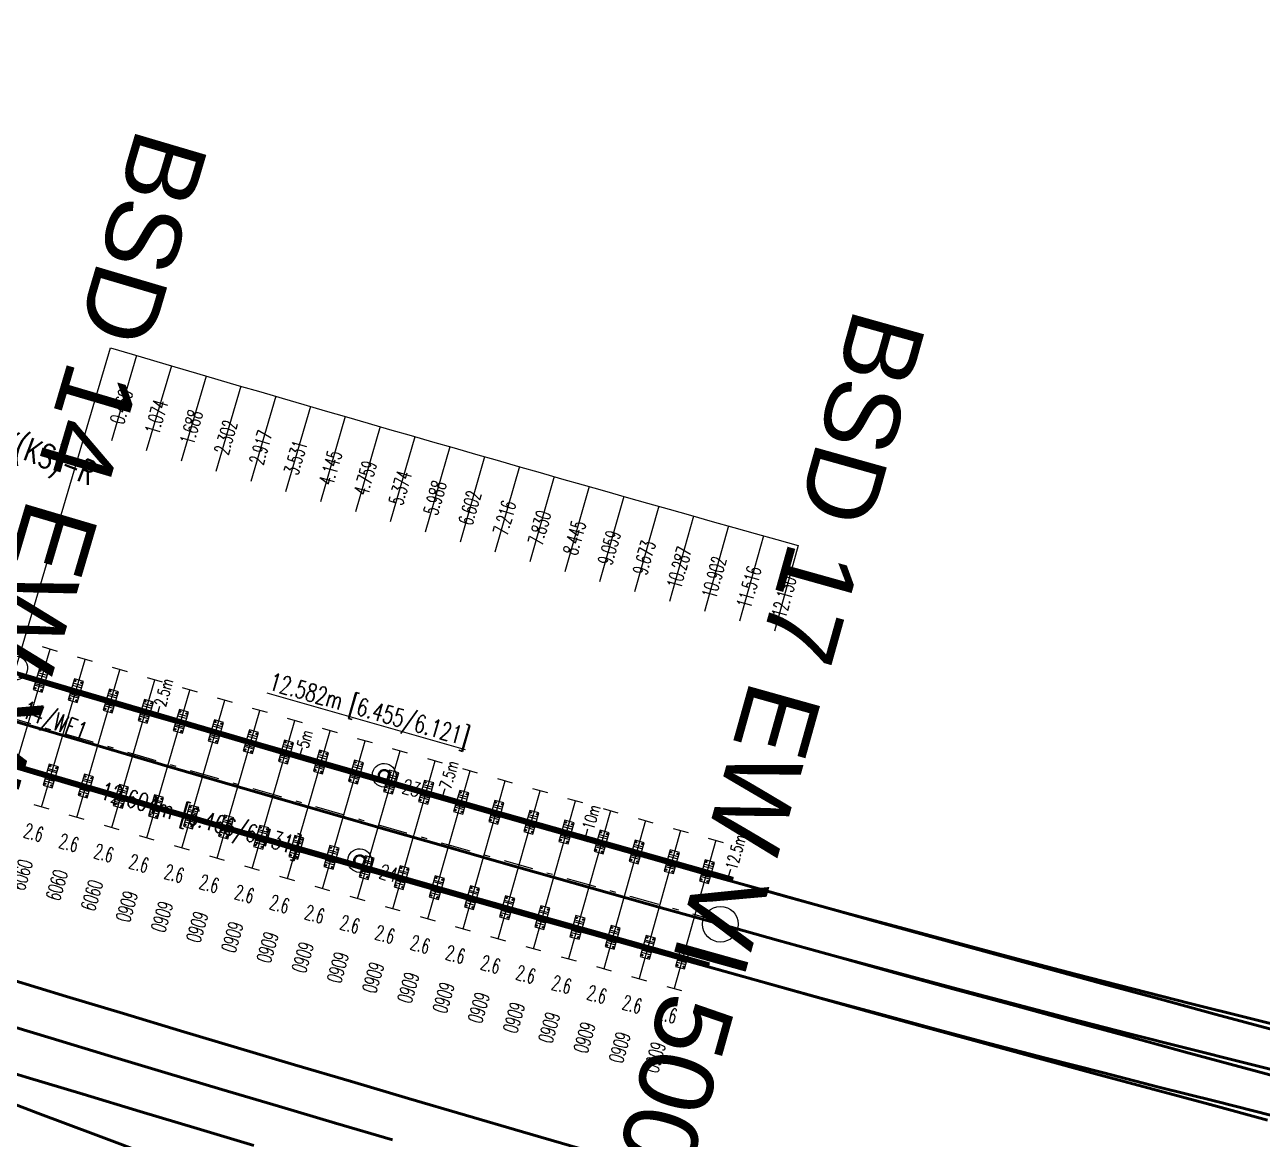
# Model space of a CAD drawing. Header units: millimetres. Extents: x 2688706 to 2690835, y 1254387 to 1255241.
# Drawn here: x 2689278.64 to 2689299.48, y 1254923.01 to 1254941.77 of the extents above; entities that cross this region are included whole.
import ezdxf
from ezdxf.enums import TextEntityAlignment as Align

# ---------------------------------------------------------------- set-up
doc = ezdxf.new("R2010")
doc.units = ezdxf.units.MM
doc.linetypes.add('STRICHPUNKT', pattern=[1, 0.5, -0.25, 0, -0.25])
for name, color, linetype in [('A-GL-0014-_____', 1, 'STRICHPUNKT'), ('BS-TR-B-Gleisstrang-LinieGeometrie', 7, 'Continuous'), ('BS-TR-B-Weiche-Kurzbezeichnung', 7, 'Continuous'), ('BS-TR-B-Weiche-PunktGeometrie', 7, 'Continuous'), ('BS-TR-N-Gleisstrang-LinieGeometrie', 7, 'Continuous'), ('G-GE-0014-_____', 1, 'Continuous'), ('H-GL-0014-_____', 7, 'Continuous'), ('K-DD-0014-_____', 1, 'Continuous'), ('K-GL-0014-_____', 1, 'Continuous'), ('L-GL-0014-_____', 2, 'Continuous'), ('L-ST-0014-_____', 7, 'Continuous'), ('P-OF-0014-_____', 7, 'Continuous'), ('S-ON-0014-_____', 7, 'Continuous'), ('T-DD-0014-_____', 7, 'Continuous'), ('T-GE-0014-_____', 1, 'Continuous'), ('T-MK-0014-_____', 1, 'Continuous'), ('T-SS-0014-_____', 7, 'Continuous'), ('T-ST', 7, 'Continuous'), ('T-WE-0014-_____', 6, 'Continuous')]:
    doc.layers.add(name, color=color, linetype=linetype)
doc.layers.add('P-PT', color=7, linetype='Continuous', plot=False)
doc.layers.add('T-LL-0014-_____', color=2, linetype='Continuous', lineweight=0)
doc.styles.add('R6', font='simplex.shx', dxfattribs={"width": 0.6})
doc.styles.add('R7', font='simplex.shx', dxfattribs={"width": 0.7})
doc.styles.get("Standard").update_dxf_attribs({"font": 'arial.ttf'})
doc.styles.add('Style-Arial', font='arial.ttf')

# ---------------------------------------------------------------- blocks, each defined once
blk = doc.blocks.new('WeiVlpWeiEnd')
at = {"color": 7, "style": 'R7', "width": 0.7}
blk.add_attdef('WEICHENENDE', text='', height=0.3, dxfattribs=at).set_placement((0.3, 0), align=Align.BOTTOM_LEFT)
blk = doc.blocks.new('WeiVlpSchwelleL')
at = {"color": 7}
for p, q in [((-0.4999999999999905, -0.1300000000000073), (-0.4999999999999832, 0.1299999999999694)), ((0.5000000000000135, -0.130000000000005), (0.5000000000000135, 0.1299999999999717))]:
    blk.add_line(p, q, dxfattribs=at)
at = {"color": 0, "linetype": 'ByBlock', "lineweight": -2}
blk.add_line((-0.4999999999999868, -1.183033536314004e-14), (0.5000000000000118, 4.669396854307774e-15), dxfattribs=at)
at = {"style": 'R6', "width": 0.6}
blk.add_attdef('LAENGE', text='', height=0.25, rotation=89.99999999999999, dxfattribs=at).set_placement((-1.229737067022953, 0.007106245459261308, 6e-06), align=Align.MIDDLE)
at = {"style": 'R6', "width": 0.6, "flags": 1}
for tag, p in [('WVP-SKML', (-5, 0, 2e-06)), ('WVP-SKMR', (3, 0, 2e-06))]:
    blk.add_attdef(tag, text='', height=0.25, rotation=180, dxfattribs=at).set_placement(p, align=Align.MIDDLE_CENTER)
at = {"style": 'R6', "width": 0.6}
blk.add_attdef('BEZEICHNUNG', text='', height=0.25, rotation=180, dxfattribs=at).set_placement((-2.249999999999987, -5.373479439185756e-14, 2), align=Align.MIDDLE_LEFT)
at = {"style": 'R6', "width": 0.6, "flags": 1}
blk.add_attdef('VERSCHIEBUNG', text='', height=0.25, rotation=180, dxfattribs=at).set_placement((-1.470197398034461, -5.373479439185758e-14, 2), align=Align.MIDDLE_LEFT)
for tag, p in [('VERKLINKS', (-0.8749999999999833, -5.426408495180606e-14, 2e-06)), ('VERKRECHTS', (0.8611075787621026, -8.736039560677224e-05, 2e-06))]:
    blk.add_attdef(tag, text='', height=0.25, rotation=180, dxfattribs=at).set_placement(p, align=Align.MIDDLE)
at = {"color": 1, "extrusion": (-1, -6.123233995736769e-17, 1.224646799147353e-16), "style": 'R6', "width": 0.6, "flags": 8}
blk.add_attdef('WVP-ANL', text='', height=0.25, rotation=270, dxfattribs=at).set_placement((1.179971919316135e-14, -7.187955122291877e-15, 0.4999999999999868), align=Align.MIDDLE)
at = {"color": 1, "extrusion": (1, -1.608122649676636e-16, 1.224646799147353e-16), "style": 'R6', "width": 0.6, "flags": 8}
blk.add_attdef('WVP-ANR', text='', height=0.25, rotation=270, dxfattribs=at).set_placement((-1.65451836612779e-14, -4.265120563609635e-14, 0.50000000000001), align=Align.MIDDLE)
blk = doc.blocks.new('pla_RpB6000_Skl3')
at = {"color": 0, "linetype": 'ByBlock', "lineweight": -2}
blk.add_lwpolyline([(-0.185, -0.08), (0.185, -0.08), (0.185, 0.08), (-0.185, 0.08)], close=True, dxfattribs=at)
for points in [[(-0.109, 0.08), (-0.109, -0.07999999999999999)], [(0.109, 0.08), (0.109, -0.08)]]:
    blk.add_lwpolyline(points, dxfattribs=at)
at = {"color": 2, "linetype": 'ByBlock', "lineweight": -2}
for points in [[(-0.076, -0.07999999999999999), (-0.076, 0.08)], [(0.07600000000000001, -0.07999999999999999), (0.07600000000000001, 0.08)]]:
    blk.add_lwpolyline(points, dxfattribs=at)
at = {"color": 1, "linetype": 'ByBlock', "lineweight": -2}
blk.add_lwpolyline([(1.221245327087673e-15, 0.08), (1.165734175856414e-15, -0.08)], dxfattribs=at)
at = {"color": 0, "linetype": 'ByBlock', "lineweight": -2}
for centre in [(-0.155, 0.055), (0.155, 0.055), (-0.155, -0.055), (0.1549999999999999, -0.055)]:
    blk.add_circle(centre, 0.012, dxfattribs=at)
at = {"color": 1, "linetype": 'ByBlock', "lineweight": -2}
blk.add_circle((0, 0), 0.02, dxfattribs=at)
at = {"layer": 'P-PT'}
for p in [(-0.155, 0.055), (0.155, 0.055), (-0.155, -0.055), (0.155, -0.055)]:
    blk.add_point(p, dxfattribs=at)
at = {"style": 'R7', "width": 0.7}
blk.add_attdef('WVP-PBEZ', text='', height=0.025, rotation=269.5935867152447, dxfattribs=at).set_placement((-0.09249999999999999, -2.567390744445673e-16), align=Align.MIDDLE_CENTER)
blk.add_attdef('WVP-PLNR', text='', height=0.2, dxfattribs=at).set_placement((0, 0), align=Align.MIDDLE_LEFT)
at = {"style": 'R7', "width": 0.7, "flags": 1}
for tag, p in [('WVP-PLFK', (0.5366666666666667, -0.2)), ('WVP-PLSP', (0.5433333333333333, -0.3999999999999999)), ('WVP-PLDI', (0.4999999999999999, -0.6))]:
    blk.add_attdef(tag, text='', height=0.2, dxfattribs=at).set_placement(p, align=Align.MIDDLE)
blk = doc.blocks.new('st_Norm_a')
at = {"color": 0, "linetype": 'ByBlock', "lineweight": -2}
blk.add_circle((0, 0, 1), 0.2, dxfattribs=at)
at = {"layer": 'T-ST', "color": 0, "linetype": 'ByBlock', "lineweight": -2, "style": 'R7', "width": 0.7}
blk.add_attdef('WVP-STNR', text='', height=0.25, dxfattribs=at).set_placement((0.55, 0), align=Align.MIDDLE)
blk = doc.blocks.new('st_Isol6_a')
at = {"color": 0, "linetype": 'ByBlock', "lineweight": -2}
for radius in [0.2, 0.1, 0.08]:
    blk.add_circle((0, 0, 1), radius, dxfattribs=at)
at = {"layer": 'T-ST', "color": 0, "linetype": 'ByBlock', "lineweight": -2, "style": 'R7', "width": 0.7, "flags": 8}
blk.add_attdef('WVP-STNR', text='', height=0.25, dxfattribs=at).set_placement((0.55, 0), align=Align.MIDDLE)
blk = doc.blocks.new('WeiVlpAbstMarkeR')
blk.add_line((0, 0), (0.1500000000000004, -1.110223024625157e-16))
at = {"style": 'R7', "width": 0.7}
blk.add_attdef('ATTR', text='', height=0.2, dxfattribs=at).set_placement((0.1500000000000004, -1.110223024625157e-16), align=Align.MIDDLE_LEFT)
blk = doc.blocks.new('swm_Antr_Y')
blk.add_circle((0, 0), 0.001)
blk.add_text('Y', height=0.5, rotation=180).set_placement((-2.686572381892459e-17, -0.4387650567885478), align=Align.MIDDLE_CENTER)
at = {"color": 7, "style": 'R7', "width": 0.7}
for tag, p in [('SWM_SAP', (0, -3)), ('SWM_BEZ', (0, -3.5))]:
    blk.add_attdef(tag, p, '', height=0.4, dxfattribs=at)
blk = doc.blocks.new('WvpSwm_7111014465')
at = {"rotation": 184.7612973939846}
blk.add_blockref('swm_Antr_Y', (0, 0), dxfattribs=at)
at = {"layer": 'T-GE-0014-_____', "style": 'R7', "width": 0.6999999999999998}
for tag, p in [('SWM_BEZ', (-0.2905164689705657, 3.487922043460387)), ('SWM_SAP', (-0.2490141162604687, 2.989647465823186))]:
    blk.add_attdef(tag, p, '', height=0.4000000000000001, rotation=184.7612973939846, dxfattribs=at)
blk = doc.blocks.new('Weiche-14')
at = {"layer": 'A-GL-0014-_____', "flags": 128}
blk.add_lwpolyline([(421.08543, 16.34465, 0.003633421410041515), (433.63499, 17.47695)], format="xyb", dxfattribs=at)
at = {"layer": 'H-GL-0014-_____', "flags": 128}
for points in [[(421.0234638588062, 17.0920857479714, 0.003633421410041434), (433.5621678371508, 18.22340624962078, 0.003633421410041434)], [(421.0234638588062, 17.0920857479714, 0.003633421410041434), (433.5621678371508, 18.22340624962078, 0.003633421410041434)], [(421.147396141193, 15.59721425202861, 0.003633421410041447), (433.707812162848, 16.73049375037908, 0.003633421410041447)], [(421.147396141193, 15.59721425202861, 0.003633421410041447), (433.707812162848, 16.73049375037908, 0.003633421410041447)]]:
    blk.add_lwpolyline(points, format="xyb", dxfattribs=at)
at = {"layer": 'K-DD-0014-_____', "flags": 128}
blk.add_lwpolyline([(433.5581867362559, 18.22301787394372), (421.0274501820317, 17.09241624326125)], dxfattribs=at)
at = {"layer": 'K-GL-0014-_____', "flags": 128}
for points in [[(421.0231746834806, 17.09557378146201, 0.003633421410041434), (433.5618280003908, 18.22688971211903, 0.003633421410041434)], [(421.1476853165186, 15.593726218538, 0.003633421410041446), (433.7081519996079, 16.72701028788083, 0.003633421410041446)]]:
    blk.add_lwpolyline(points, format="xyb", dxfattribs=at)
at = {"layer": 'L-GL-0014-_____', "lineweight": 70, "const_width": 0.07, "flags": 128}
for points in [[(421.0234638588062, 17.0920857479714, 0.003633421410041434), (433.5621678371508, 18.22340624962078, 0.003633421410041434)], [(421.147396141193, 15.59721425202861, 0.003633421410041447), (433.707812162848, 16.73049375037908, 0.003633421410041447)]]:
    blk.add_lwpolyline(points, format="xyb", dxfattribs=at)
at = {"layer": 'T-MK-0014-_____'}
for p, q in [((431.9449171225644, 23.8143561993478), (432.0887106572566, 22.32126430017324)), ((432.552268819754, 23.87306507580951), (432.697121037554, 22.38007551288603)), ((429.5150986227154, 23.58382773289583), (429.6546567073177, 22.09033399637661)), ((430.1226143935147, 23.64081373542914), (430.2632314472236, 22.14741933199573)), ((430.7300896040417, 23.69823049996419), (430.8717655561561, 22.20493618048377)), ((431.3375239488628, 23.75607799763209), (431.4802587281491, 22.26288451292152)), ((427.0846360461836, 23.36019191257342), (427.2199575579969, 21.86630835337594)), ((427.6923110033276, 23.41545458274457), (427.8286917617276, 21.92166735266852)), ((428.2999466221374, 23.47114812822635), (428.4373865585526, 21.97745797833643)), ((428.9075425970982, 23.52727252101646), (429.0460416424251, 22.03368020232854)), ((424.6535489452409, 23.14345053745716), (424.7846327956482, 21.6491891733838)), ((425.2613782001845, 23.19698943069615), (425.393521566137, 21.70282139100492)), ((425.869169339048, 23.25095930908848), (426.002372154105, 21.75688534503553)), ((426.4769220562385, 23.30536014549839), (426.6111842534268, 21.81138100829259)), ((422.221856877186, 22.93360535116005), (422.3487020116608, 21.43897820305251)), ((422.8298355401425, 22.98542003676437), (422.9577404505977, 21.49088320754889)), ((423.4377773095796, 23.03766581389725), (423.5667419317055, 21.54322005501541)), ((424.045681879829, 23.09034265628997), (424.1757061487832, 21.59598871913756)), ((421.0234638588062, 17.0920857479714), (420.5507943595451, 22.79342641432663)), ((421.0057900934815, 22.83126935852865), (421.1305154851983, 21.33646382714301)), ((421.6138416263972, 22.88222178313652), (421.7396269211149, 21.38750506762392))]:
    blk.add_line(p, q, dxfattribs=at)
at = {"layer": 'T-MK-0014-_____', "flags": 128}
blk.add_lwpolyline([(420.5507943595451, 22.79342641432663, 0.003500778419364637), (432.552268819754, 23.8730650758096, 0.003500778419364637)], format="xyb", dxfattribs=at)
at = {"layer": 'G-GE-0014-_____'}
ref = blk.add_blockref('WvpSwm_7111014465', (419.6415630587991, 17.52994510883088), dxfattribs=at)
ref.add_attrib('SWM_BEZ', 'Antrieb Drehstrom 0.52kW-1500U/min-5s-10:1-KCC42/7(Vmax160km/h)-mZK(KS)-R', (404, 20.5), dxfattribs={"layer": 'T-GE-0014-_____', "height": 0.4000000000000001, "style": 'R7', "width": 0.6999999999999998})
ref.add_attrib('SWM_SAP', '240-00-2012', (400.5, 20.5), dxfattribs={"layer": 'T-GE-0014-_____', "height": 0.4000000000000001, "style": 'R7', "width": 0.6999999999999998})
at = {"layer": 'L-ST-0014-_____', "color": 7}
ref = blk.add_blockref('st_Isol6_a', (427.4613131581958, 17.65000043066606), dxfattribs=dict(at, rotation=185.1666781743996))
ref.add_attrib('WVP-STNR', '23', dxfattribs={"layer": 'T-ST', "color": 0, "linetype": 'ByBlock', "lineweight": -2, "height": 0.2500000000000001, "rotation": 5.166678174399628, "style": 'R7', "width": 0.7}).set_placement((427.9567438978785, 17.69192858287441), align=Align.MIDDLE)
ref = blk.add_blockref('st_Norm_a', (421.0234638609347, 17.09208574814693), dxfattribs=dict(at, rotation=184.7392669050309))
ref.add_attrib('WVP-STNR', '21', dxfattribs={"layer": 'T-ST', "color": 0, "linetype": 'ByBlock', "lineweight": -2, "height": 0.2500000000000001, "rotation": 4.739266905030828, "style": 'R7', "width": 0.7000000000000001}).set_placement((420.4753443124224, 17.04664391127175), align=Align.MIDDLE)
ref = blk.add_blockref('st_Isol6_a', (427.5966346717718, 16.1561168519924), dxfattribs=dict(at, rotation=185.1666941811852))
ref.add_attrib('WVP-STNR', '24', dxfattribs={"layer": 'T-ST', "color": 0, "linetype": 'ByBlock', "lineweight": -2, "height": 0.2499999999999999, "rotation": 5.166694181185205, "style": 'R7', "width": 0.7000000000000001}).set_placement((428.1162342989783, 16.21179678806528), align=Align.MIDDLE)
at = {"layer": 'P-OF-0014-_____'}
for p, rotation in [((433.1047255641605, 18.17890197708061), 275.5415829412182), ((430.6589185031787, 17.94510660186563), 275.3790741225151), ((431.2704322819419, 18.00290507995463), 275.4197013271917), ((431.881904923319, 18.06113715474206), 275.4603285318688), ((432.4933361198662, 18.11980279694946), 275.500955736544), ((428.8241334173184, 17.77431303730753), 275.257192508485), ((429.4357687633718, 17.8308105518086), 275.2978197131636), ((430.0473638944936, 17.88774174953631), 275.3384469178421), ((426.3771960345993, 17.55266037642673), 275.094683689784), ((426.9889891649236, 17.60742287613759), 275.1353108944555), ((427.6007433105391, 17.66261917139255), 275.1759380991359), ((428.2124581638589, 17.71824923443941), 275.2165653038128), ((423.9296398185932, 17.33794888043527), 274.9321748710803), ((424.5415858115139, 17.39097592480958), 274.9728020757518), ((425.1534940502603, 17.4444368735556), 275.0134292804314), ((425.76536422717, 17.49833169979415), 275.0540564851067), ((421.4814844590854, 17.13018027661633), 274.7696660523748), ((422.0935783916978, 17.18147143906883), 274.8102932570522), ((422.7056358009753, 17.23319661123059), 274.8509204617274), ((423.3176563791803, 17.28535576709449), 274.8915476664033), ((431.4121082340562, 16.50961076047419), 95.41970132719082), ((432.0246397026053, 16.56794367003154), 95.4603285318688), ((432.6371296545584, 16.62671089777494), 95.50095573654232), ((433.2495777819604, 16.68591241415697), 95.54158294121821), ((428.9615733537336, 16.28062288741768), 95.25719250848496), ((429.5742678086987, 16.33721823312062), 95.29781971316207), ((430.1869219790959, 16.39424801301697), 95.33844691784124), ((430.7995355568875, 16.45171219843234), 95.37907412251347), ((427.1232513621118, 16.11344373893175), 95.13531089445837), ((427.7360648223524, 16.16873561219515), 95.17593809913504), ((428.3488389222588, 16.22446200436324), 95.21656530381206), ((424.6716100804681, 15.89662198765712), 94.97280207575169), ((425.2845779006677, 15.95017550948224), 95.01342928042982), ((425.8975075931226, 16.00416366010298), 95.0540564851075), ((426.5103988496563, 16.05858641237387), 95.09468368978247), ((422.2193636864155, 15.68675472355626), 94.81029325705002), ((422.8324809354502, 15.73856946312311), 94.85092046172666), ((423.4455612896355, 15.79081893787888), 94.89154766640256), ((424.0586044407193, 15.84350312155348), 94.9321748710811)]:
    blk.add_blockref('pla_RpB6000_Skl3', p, dxfattribs=dict(at, rotation=rotation))
at = {"layer": 'S-ON-0014-_____'}
ref = blk.add_blockref('WeiVlpSchwelleL', (431.9532723129622, 17.3145404123868), dxfattribs=dict(at, xscale=2.6, rotation=275.4603285318673))
ref.add_attrib('BEZEICHNUNG', '6060', dxfattribs={"layer": 'T-SS-0014-_____', "height": 0.25, "rotation": 275.4603285318673, "style": 'R6', "width": 0.6}).set_placement((432.1673744818915, 15.07475018532117), align=Align.MIDDLE_LEFT)
ref.add_attrib('LAENGE', '2.6', dxfattribs={"layer": 'T-SS-0014-_____', "height": 0.25, "rotation": 5.460328531867277, "style": 'R6', "oblique": 359.9999999999999, "width": 0.6}).set_placement((432.1258942296809, 15.5730750312013), align=Align.MIDDLE)
ref.add_attrib('WVP-SKML', '10.902', dxfattribs={"layer": 'T-MK-0014-_____', "height": 0.25, "rotation": 95.46032853186732, "style": 'R6', "width": 0.6}).set_placement((431.4231648164346, 22.86016190680575), align=Align.MIDDLE_CENTER)
ref = blk.add_blockref('WeiVlpSchwelleL', (432.5652328872122, 17.37325684736231), dxfattribs=dict(at, xscale=2.6, rotation=275.5009557365434))
ref.add_attrib('BEZEICHNUNG', '6060', dxfattribs={"layer": 'T-SS-0014-_____', "height": 0.25, "rotation": 275.5009557365434, "style": 'R6', "width": 0.6}).set_placement((432.7809231892506, 15.13361899860046), align=Align.MIDDLE_LEFT)
ref.add_attrib('LAENGE', '2.6', dxfattribs={"layer": 'T-SS-0014-_____', "height": 0.25, "rotation": 5.500955736543364, "style": 'R6', "width": 0.6}).set_placement((432.7390895960694, 15.63191430645162), align=Align.MIDDLE)
ref.add_attrib('WVP-SKML', '11.516', dxfattribs={"layer": 'T-MK-0014-_____', "height": 0.25, "rotation": 95.50095573654336, "style": 'R6', "width": 0.6}).set_placement((432.0311932433797, 22.91850105984306), align=Align.MIDDLE_CENTER)
ref = blk.add_blockref('WeiVlpSchwelleL', (433.1771516730605, 17.43240719561879), dxfattribs=dict(at, xscale=2.6, rotation=275.5415829412195))
ref.add_attrib('BEZEICHNUNG', '6060', dxfattribs={"layer": 'T-SS-0014-_____', "height": 0.25, "rotation": 275.5415829412195, "style": 'R6', "width": 0.6}).set_placement((433.3944299997603, 15.19292285123357), align=Align.MIDDLE_LEFT)
ref.add_attrib('LAENGE', '2.6', dxfattribs={"layer": 'T-SS-0014-_____', "height": 0.25, "rotation": 5.541582941219442, "style": 'R6', "width": 0.6}).set_placement((433.3522430866424, 15.69118837051671), align=Align.MIDDLE)
ref.add_attrib('WVP-SKML', '12.130', dxfattribs={"layer": 'T-MK-0014-_____', "height": 0.25, "rotation": 95.54158294121947, "style": 'R6', "width": 0.6}).set_placement((432.639180150434, 22.97727133805542), align=Align.MIDDLE_CENTER)
ref = blk.add_blockref('WeiVlpSchwelleL', (430.1171429367948, 17.1409948812767), dxfattribs=dict(at, xscale=2.6, rotation=95.33844691783905))
ref.add_attrib('BEZEICHNUNG', '6060', dxfattribs={"layer": 'T-SS-0014-_____', "height": 0.25, "rotation": 275.338446917839, "style": 'R6', "width": 0.6}).set_placement((430.3264800636983, 14.90075427649775), align=Align.MIDDLE_LEFT)
ref.add_attrib('LAENGE', '2.6', dxfattribs={"layer": 'T-SS-0014-_____', "height": 0.25, "rotation": 5.338446917839025, "style": 'R6', "oblique": 359.9999999999999, "width": 0.6}).set_placement((430.2738594497889, 15.39802616825992), align=Align.MIDDLE)
ref.add_attrib('WVP-SKMR', '9.059', dxfattribs={"layer": 'T-MK-0014-_____', "height": 0.25, "rotation": 95.33844691783902, "style": 'R6', "width": 0.6}).set_placement((429.5988334734768, 22.6877314909843), align=Align.MIDDLE_CENTER)
ref = blk.add_blockref('WeiVlpSchwelleL', (430.7292270300331, 17.1984094001491), dxfattribs=dict(at, xscale=2.6, rotation=95.37907412251514))
ref.add_attrib('BEZEICHNUNG', '6060', dxfattribs={"layer": 'T-SS-0014-_____', "height": 0.25, "rotation": 275.3790741225151, "style": 'R6', "width": 0.6}).set_placement((430.9401526105965, 14.95831779499899), align=Align.MIDDLE_LEFT)
ref.add_attrib('LAENGE', '2.6', dxfattribs={"layer": 'T-SS-0014-_____', "height": 0.25, "rotation": 5.379074122515076, "style": 'R6', "width": 0.6}).set_placement((430.8871794051445, 15.45555224960673), align=Align.MIDDLE)
ref.add_attrib('WVP-SKMR', '9.673', dxfattribs={"layer": 'T-MK-0014-_____', "height": 0.25, "rotation": 95.37907412251506, "style": 'R6', "width": 0.6}).set_placement((430.2069846257401, 22.74477709336909), align=Align.MIDDLE_CENTER)
ref = blk.add_blockref('WeiVlpSchwelleL', (431.3412702579991, 17.25625792021447), dxfattribs=dict(at, xscale=2.6, rotation=275.4197013271913))
ref.add_attrib('BEZEICHNUNG', '6060', dxfattribs={"layer": 'T-SS-0014-_____', "height": 0.25, "rotation": 275.4197013271913, "style": 'R6', "width": 0.6}).set_placement((431.5537841861706, 15.01631644099384), align=Align.MIDDLE_LEFT)
ref.add_attrib('LAENGE', '2.6', dxfattribs={"layer": 'T-SS-0014-_____', "height": 0.25, "rotation": 5.419701327191214, "style": 'R6', "width": 0.6}).set_placement((431.5126572957863, 15.51467057434906), align=Align.MIDDLE)
ref.add_attrib('WVP-SKML', '10.287', dxfattribs={"layer": 'T-MK-0014-_____', "height": 0.25, "rotation": 95.41970132719123, "style": 'R6', "width": 0.6}).set_placement((430.8150951753104, 22.80225390827594), align=Align.MIDDLE_CENTER)
ref = blk.add_blockref('WeiVlpSchwelleL', (427.6684040664458, 16.91567739179391), dxfattribs=dict(at, xscale=2.6, rotation=95.17593809913471))
ref.add_attrib('BEZEICHNUNG', '6060', dxfattribs={"layer": 'T-SS-0014-_____', "height": 0.25, "rotation": 275.1759380991347, "style": 'R6', "width": 0.6}).set_placement((427.8713863341658, 14.67485205299768), align=Align.MIDDLE_LEFT)
ref.add_attrib('LAENGE', '2.6', dxfattribs={"layer": 'T-SS-0014-_____', "height": 0.25, "rotation": 5.175938099134717, "style": 'R6', "width": 0.6}).set_placement((427.8201763492268, 15.17227119294653), align=Align.MIDDLE)
ref.add_attrib('WVP-SKMR', '6.602', dxfattribs={"layer": 'T-MK-0014-_____', "height": 0.25, "rotation": 95.17593809913471, "style": 'R6', "width": 0.6}).set_placement((427.1658289532716, 22.46386177705493), align=Align.MIDDLE_CENTER)
ref = blk.add_blockref('WeiVlpSchwelleL', (428.2806485430589, 16.97135561940138), dxfattribs=dict(at, xscale=2.6, rotation=95.2165653038108))
ref.add_attrib('BEZEICHNUNG', '6060', dxfattribs={"layer": 'T-SS-0014-_____', "height": 0.25, "rotation": 275.2165653038108, "style": 'R6', "width": 0.6}).set_placement((428.4852196806587, 14.73067477428731), align=Align.MIDDLE_LEFT)
ref.add_attrib('LAENGE', '2.6', dxfattribs={"layer": 'T-SS-0014-_____', "height": 0.25, "rotation": 5.216565303810728, "style": 'R6', "oblique": 359.9999999999999, "width": 0.6}).set_placement((428.4336569994118, 15.22805747729129), align=Align.MIDDLE)
ref.add_attrib('WVP-SKMR', '7.216', dxfattribs={"layer": 'T-MK-0014-_____', "height": 0.25, "rotation": 95.21656530381073, "style": 'R6', "width": 0.6}).set_placement((427.7741394583676, 22.51918224469894), align=Align.MIDDLE_CENTER)
ref = blk.add_blockref('WeiVlpSchwelleL', (428.892853385526, 17.02746796236261), dxfattribs=dict(at, xscale=2.6, rotation=95.25719250848688))
ref.add_attrib('BEZEICHNUNG', '6060', dxfattribs={"layer": 'T-SS-0014-_____', "height": 0.25, "rotation": 275.2571925084869, "style": 'R6', "width": 0.6}).set_placement((429.0990132901489, 14.78693273752785), align=Align.MIDDLE_LEFT)
ref.add_attrib('LAENGE', '2.6', dxfattribs={"layer": 'T-SS-0014-_____', "height": 0.25, "rotation": 5.25719250848683, "style": 'R6', "width": 0.6}).set_placement((429.0470979385194, 15.28427875350677), align=Align.MIDDLE)
ref.add_attrib('WVP-SKMR', '7.830', dxfattribs={"layer": 'T-MK-0014-_____', "height": 0.25, "rotation": 95.25719250848684, "style": 'R6', "width": 0.6}).set_placement((428.3824105839865, 22.57493403829239), align=Align.MIDDLE_CENTER)
ref = blk.add_blockref('WeiVlpSchwelleL', (429.5050182860352, 17.08401439246472), dxfattribs=dict(at, xscale=2.6, rotation=95.29781971316298))
ref.add_attrib('BEZEICHNUNG', '6060', dxfattribs={"layer": 'T-SS-0014-_____', "height": 0.25, "rotation": 275.2978197131629, "style": 'R6', "width": 0.6}).set_placement((429.7127668540256, 14.84362591443286), align=Align.MIDDLE_LEFT)
ref.add_attrib('LAENGE', '2.6', dxfattribs={"layer": 'T-SS-0014-_____', "height": 0.25, "rotation": 5.297819713162923, "style": 'R6', "width": 0.6}).set_placement((429.6604988581163, 15.34093499332498), align=Align.MIDDLE)
ref.add_attrib('WVP-SKMR', '8.445', dxfattribs={"layer": 'T-MK-0014-_____', "height": 0.25, "rotation": 95.297819713163, "style": 'R6', "width": 0.6}).set_placement((428.9906420242943, 22.63111712980371), align=Align.MIDDLE_CENTER)
ref = blk.add_blockref('WeiVlpSchwelleL', (425.2190359754641, 16.69730619151903), dxfattribs=dict(at, xscale=2.600000000000001, rotation=95.01342928043034))
ref.add_attrib('BEZEICHNUNG', '6060', dxfattribs={"layer": 'T-SS-0014-_____', "height": 0.25, "rotation": 275.0134292804303, "style": 'R6', "width": 0.6}).set_placement((425.415661751075, 14.45591414540899), align=Align.MIDDLE_LEFT)
ref.add_attrib('LAENGE', '2.6', dxfattribs={"layer": 'T-SS-0014-_____', "height": 0.25, "rotation": 5.013429280430251, "style": 'R6', "oblique": 359.9999999999999, "width": 0.6}).set_placement((425.3658628070738, 14.95347653197098), align=Align.MIDDLE)
ref.add_attrib('WVP-SKMR', '4.145', dxfattribs={"layer": 'T-MK-0014-_____', "height": 0.25, "rotation": 95.01342928043034, "style": 'R6', "width": 0.6}).set_placement((424.7321992554853, 22.24689371901314), align=Align.MIDDLE_CENTER)
ref = blk.add_blockref('WeiVlpSchwelleL', (425.8314359101463, 16.75124767994851), dxfattribs=dict(at, xscale=2.6, rotation=95.05405648510643))
ref.add_attrib('BEZEICHNUNG', '6060', dxfattribs={"layer": 'T-SS-0014-_____', "height": 0.25, "rotation": 275.0540564851064, "style": 'R6', "width": 0.6}).set_placement((426.0296509590751, 14.50999562041166), align=Align.MIDDLE_LEFT)
ref.add_attrib('LAENGE', '2.6', dxfattribs={"layer": 'T-SS-0014-_____', "height": 0.25, "rotation": 5.054056485106371, "style": 'R6', "oblique": 359.9999999999999, "width": 0.6}).set_placement((425.9794992168381, 15.00752257053146), align=Align.MIDDLE)
ref.add_attrib('WVP-SKMR', '4.759', dxfattribs={"layer": 'T-MK-0014-_____', "height": 0.25, "rotation": 95.05405648510637, "style": 'R6', "width": 0.6}).set_placement((425.340664219756, 22.30048860688141), align=Align.MIDDLE_CENTER)
ref = blk.add_blockref('WeiVlpSchwelleL', (426.4437974421277, 16.80562339440041), dxfattribs=dict(at, xscale=2.6, rotation=95.0946836897825))
ref.add_attrib('BEZEICHNUNG', '6060', dxfattribs={"layer": 'T-SS-0014-_____', "height": 0.25, "rotation": 275.0946836897825, "style": 'R6', "width": 0.6}).set_placement((426.6436016647133, 14.564512448321), align=Align.MIDDLE_LEFT)
ref.add_attrib('LAENGE', '2.6', dxfattribs={"layer": 'T-SS-0014-_____', "height": 0.25, "rotation": 5.094683689782447, "style": 'R6', "oblique": 359.9999999999999, "width": 0.6}).set_placement((426.5930971494566, 15.06200371184589), align=Align.MIDDLE)
ref.add_attrib('WVP-SKMR', '5.374', dxfattribs={"layer": 'T-MK-0014-_____', "height": 0.25, "rotation": 95.09468368978244, "style": 'R6', "width": 0.6}).set_placement((425.9490910280822, 22.35451493065671), align=Align.MIDDLE_CENTER)
ref = blk.add_blockref('WeiVlpSchwelleL', (427.0561202635177, 16.86043330753478), dxfattribs=dict(at, xscale=2.600000000000001, rotation=95.13531089445858))
ref.add_attrib('BEZEICHNUNG', '6060', dxfattribs={"layer": 'T-SS-0014-_____', "height": 0.25, "rotation": 275.1353108944586, "style": 'R6', "width": 0.6}).set_placement((427.2575135592999, 14.61946460172608), align=Align.MIDDLE_LEFT)
ref.add_attrib('LAENGE', '2.6', dxfattribs={"layer": 'T-SS-0014-_____', "height": 0.25, "rotation": 5.135310894458549, "style": 'R6', "width": 0.6}).set_placement((427.2066562964167, 15.1169199285213), align=Align.MIDDLE)
ref.add_attrib('WVP-SKMR', '5.988', dxfattribs={"layer": 'T-MK-0014-_____', "height": 0.25, "rotation": 95.13531089445864, "style": 'R6', "width": 0.6}).set_placement((426.5574793745515, 22.40897266317491), align=Align.MIDDLE_CENTER)
ref = blk.add_blockref('WeiVlpSchwelleL', (422.7690583682128, 16.4858830371769), dxfattribs=dict(at, xscale=2.600000000000001, rotation=94.85092046172602))
ref.add_attrib('BEZEICHNUNG', '6060', dxfattribs={"layer": 'T-SS-0014-_____', "height": 0.25, "rotation": 94.85092046172606, "style": 'R6', "width": 0.6}).set_placement((423.0016077814167, 13.74573326564643), align=Align.MIDDLE_LEFT)
ref.add_attrib('LAENGE', '2.6', dxfattribs={"layer": 'T-SS-0014-_____', "height": 0.25, "rotation": 4.850920461725966, "style": 'R6', "oblique": 359.9999999999999, "width": 0.6}).set_placement((422.9109385674776, 14.74164394546483), align=Align.MIDDLE)
ref.add_attrib('WVP-SKMR', '1.688', dxfattribs={"layer": 'T-MK-0014-_____', "height": 0.25, "rotation": 94.85092046172606, "style": 'R6', "width": 0.6}).set_placement((422.2979639578709, 22.03682906229553), align=Align.MIDDLE_CENTER)
ref = blk.add_blockref('WeiVlpSchwelleL', (423.3816088344079, 16.53808735248674), dxfattribs=dict(at, xscale=2.6, rotation=94.89154766640209))
ref.add_attrib('BEZEICHNUNG', '6060', dxfattribs={"layer": 'T-SS-0014-_____', "height": 0.25, "rotation": 94.89154766640209, "style": 'R6', "width": 0.6}).set_placement((423.6161011702424, 13.79810316559159), align=Align.MIDDLE_LEFT)
ref.add_attrib('LAENGE', '2.6', dxfattribs={"layer": 'T-SS-0014-_____', "height": 0.25, "rotation": 4.891547666402022, "style": 'R6', "oblique": 359.9999999999999, "width": 0.6}).set_placement((423.5247258003178, 14.79394930345819), align=Align.MIDDLE)
ref.add_attrib('WVP-SKMR', '2.302', dxfattribs={"layer": 'T-MK-0014-_____', "height": 0.25, "rotation": 94.89154766640209, "style": 'R6', "width": 0.6}).set_placement((422.9065784864156, 22.08869793923508), align=Align.MIDDLE_CENTER)
ref = blk.add_blockref('WeiVlpSchwelleL', (423.9941221296563, 16.59072600099432), dxfattribs=dict(at, xscale=2.6, rotation=94.9321748710782))
ref.add_attrib('BEZEICHNUNG', '6060', dxfattribs={"layer": 'T-SS-0014-_____', "height": 0.25, "rotation": 274.9321748710781, "style": 'R6', "width": 0.6}).set_placement((424.1875690628451, 14.34905736267157), align=Align.MIDDLE_LEFT)
ref.add_attrib('LAENGE', '2.6', dxfattribs={"layer": 'T-SS-0014-_____', "height": 0.25, "rotation": 4.932174871078122, "style": 'R6', "oblique": 359.9999999999999, "width": 0.6}).set_placement((424.1384757902532, 14.84668987158867), align=Align.MIDDLE)
ref.add_attrib('WVP-SKMR', '2.917', dxfattribs={"layer": 'T-MK-0014-_____', "height": 0.25, "rotation": 94.9321748710781, "style": 'R6', "width": 0.6}).set_placement((423.5151560828551, 22.14099835856815), align=Align.MIDDLE_CENTER)
ref = blk.add_blockref('WeiVlpSchwelleL', (424.606597945991, 16.64379895623335), dxfattribs=dict(at, xscale=2.599999999999999, rotation=94.97280207575426))
ref.add_attrib('BEZEICHNUNG', '6060', dxfattribs={"layer": 'T-SS-0014-_____', "height": 0.25, "rotation": 274.9728020757542, "style": 'R6', "width": 0.6}).set_placement((424.8016343494224, 14.40226805050474), align=Align.MIDDLE_LEFT)
ref.add_attrib('LAENGE', '2.6', dxfattribs={"layer": 'T-SS-0014-_____', "height": 0.25, "rotation": 4.972802075754242, "style": 'R6', "oblique": 359.9999999999999, "width": 0.6}).set_placement((424.7521882286952, 14.8998656233384), align=Align.MIDDLE)
ref.add_attrib('WVP-SKMR', '3.531', dxfattribs={"layer": 'T-MK-0014-_____', "height": 0.25, "rotation": 94.97280207575423, "style": 'R6', "width": 0.6}).set_placement((424.1236964412015, 22.19373029399852), align=Align.MIDDLE_CENTER)
ref = blk.add_blockref('WeiVlpSchwelleL', (421.5438471549438, 16.38277751092369), dxfattribs=dict(at, xscale=2.6, rotation=94.76966605237386))
ref.add_attrib('BEZEICHNUNG', '6060', dxfattribs={"layer": 'T-SS-0014-_____', "height": 0.25, "rotation": 94.7696660523738, "style": 'R6', "width": 0.6}).set_placement((421.7725103730912, 13.64230070338324), align=Align.MIDDLE_LEFT)
ref.add_attrib('LAENGE', '2.6', dxfattribs={"layer": 'T-SS-0014-_____', "height": 0.25, "rotation": 4.769666052373802, "style": 'R6', "width": 0.6}).set_placement((421.6832536075312, 14.63833896486442), align=Align.MIDDLE)
ref.add_attrib('WVP-SKMR', '0.460', dxfattribs={"layer": 'T-MK-0014-_____', "height": 0.25, "rotation": 94.7696660523738, "style": 'R6', "width": 0.6}).set_placement((421.0806253285115, 21.93438603969727), align=Align.MIDDLE_CENTER)
ref = blk.add_blockref('WeiVlpSchwelleL', (422.1564710390567, 16.43411308131272), dxfattribs=dict(at, xscale=2.6, rotation=94.81029325704993))
ref.add_attrib('BEZEICHNUNG', '6060', dxfattribs={"layer": 'T-SS-0014-_____', "height": 0.25, "rotation": 94.81029325704993, "style": 'R6', "width": 0.6}).set_placement((422.3870774127059, 13.69379910287295), align=Align.MIDDLE_LEFT)
ref.add_attrib('LAENGE', '2.6', dxfattribs={"layer": 'T-SS-0014-_____', "height": 0.25, "rotation": 4.810293257049856, "style": 'R6', "width": 0.6}).set_placement((422.29711440034, 14.68977382390695), align=Align.MIDDLE)
ref.add_attrib('WVP-SKMR', '1.074', dxfattribs={"layer": 'T-MK-0014-_____', "height": 0.25, "rotation": 94.81029325704993, "style": 'R6', "width": 0.6}).set_placement((421.6893128032278, 21.98539175382896), align=Align.MIDDLE_CENTER)
at = {"layer": 'T-DD-0014-_____'}
for p, rotation, values in [((433.476823841929, 18.21508459477468), 95.15562449418944, {'ATTR': '12.5m'}), ((428.4990287698506, 17.74446074070704), 95.15562449685936, {'ATTR': '7.5m'}), ((430.9882658616041, 17.97618118221601), 95.15562449681357, {'ATTR': '10m'}), ((426.0091332995454, 17.51992520024908), 95.15562449672952, {'ATTR': '5m'}), ((423.5186001890494, 17.3025764310006), 95.15562449685976, {'ATTR': '2.5m'})]:
    blk.add_blockref('WeiVlpAbstMarkeR', p, dxfattribs=dict(at, rotation=rotation)).add_auto_attribs(values)
at = {"layer": 'T-WE-0014-_____'}
blk.add_blockref('WeiVlpWeiEnd', (421.08543, 16.34465), dxfattribs=at).add_auto_attribs({'WEICHENENDE': '14/WE1'})
at = {"layer": 'T-LL-0014-_____', "style": 'R7', "width": 0.7}
for s, rotation, p in [('%%U12.582m [6.455/6.121]', 5.155624496796508, (426.8171363814698, 18.679494578338)), ('12.604m [6.466/6.131]', 5.155624496796458, (424.8347508436537, 15.92799850228136))]:
    blk.add_text(s, height=0.3, rotation=rotation, dxfattribs=at).set_placement(p, align=Align.MIDDLE_CENTER)

msp = doc.modelspace()

# ---------------------------------------------------------------- linework, layer by layer
at = {"layer": 'BS-TR-B-Gleisstrang-LinieGeometrie', "lineweight": 50}
for points in [[(2689278.25049011, 1254930.10978953, 454.261855773672), (2689279.18011675, 1254929.83558425, 454.268669774008), (2689280.11004936, 1254929.56241837, 454.275483774344), (2689281.04028675, 1254929.29029224, 454.2822977746799), (2689281.97082777, 1254929.0192062, 454.289111775016), (2689282.90167126, 1254928.74916059, 454.295925775352), (2689283.83281606, 1254928.48015573, 454.302739775688), (2689284.76426099, 1254928.21219198, 454.309553776024), (2689285.6960049, 1254927.94526966, 454.3163677763599), (2689286.62804662, 1254927.67938911, 454.323181776697), (2689287.56038499, 1254927.41455065, 454.329995777033), (2689288.49301884, 1254927.15075463, 454.336809777369), (2689289.425947, 1254926.88800137, 454.343623777705), (2689290.35916832, 1254926.6262912, 454.350437778041)], [(2689290.35914, 1254926.62619, 454.35043), (2689291.33727164, 1254926.3541099, 454.357487472388), (2689292.31626934, 1254926.08516272, 454.364384627048), (2689293.29612307, 1254925.81935122, 454.371121464493), (2689294.27682279, 1254925.55667813, 454.3776979852299), (2689295.25835844, 1254925.29714613, 454.384114189749), (2689296.24071996, 1254925.0407579, 454.390370078531), (2689297.22389728, 1254924.78751605, 454.396465652043), (2689298.20788033, 1254924.53742318, 454.402400910742), (2689299.19265902, 1254924.29048185, 454.4081758550701), (2689300.17822326, 1254924.0466946, 454.413790485461)], [(2689290.35916832, 1254926.6262912, 454.350437778041), (2689291.33729924, 1254926.35319394, 454.3575774028599), (2689292.31574937, 1254926.08124258, 454.36471702768), (2689293.29451737, 1254925.8104375, 454.3718566525), (2689294.27360191, 1254925.54077905, 454.37899627732), (2689295.25300163, 1254925.27226762, 454.38613590214), (2689296.23271519, 1254925.00490357, 454.393275526959), (2689297.21274125, 1254924.73868726, 454.400415151779), (2689298.19307847, 1254924.47361907, 454.4075547765989), (2689299.1737255, 1254924.20969936, 454.414694401419), (2689300.15468098, 1254923.94692849, 454.421834026238)], [(2689278.13470469, 1254924.99510923, 454.592981689011), (2689279.09097604, 1254924.70593411, 454.599896092068), (2689280.0475678, 1254924.41782066, 454.606810495125), (2689281.00447879, 1254924.13076926, 454.613724898182), (2689281.96170782, 1254923.84478023, 454.620639301239), (2689282.91925372, 1254923.55985395, 454.627553704296), (2689283.87711532, 1254923.27599076, 454.634457702946), (2689284.83529142, 1254922.99319102, 454.641257467476)]]:
    msp.add_polyline3d(points, dxfattribs=at)
at = {"layer": 'BS-TR-B-Weiche-PunktGeometrie', "lineweight": 25}
msp.add_circle((2689290.35914, 1254926.62619, 454.350437778041), 0.3, dxfattribs=at)
at = {"layer": 'BS-TR-N-Gleisstrang-LinieGeometrie', "color": 1, "lineweight": 50, "true_color": 0xff0000}
for points in [[(2689278.54405824, 1254930.8023965, 454.202631524138), (2689279.50118967, 1254930.5201945, 454.209652915711), (2689280.45864553, 1254930.23909522, 454.216674307284), (2689281.41642456, 1254929.95909902, 454.2236956988569), (2689282.37452548, 1254929.68020628, 454.23071709043), (2689283.33294702, 1254929.40241737, 454.237738482003), (2689284.29168792, 1254929.12573266, 454.244759873576), (2689285.2507469, 1254928.85015252, 454.251781265149), (2689286.21012268, 1254928.5756773, 454.258802656722), (2689287.16981399, 1254928.30230738, 454.265824048296), (2689288.12981957, 1254928.03004312, 454.272845439869), (2689289.09013813, 1254927.75888487, 454.279866831442), (2689290.05076841, 1254927.48883301, 454.286888223015), (2689291.01170912, 1254927.21988788, 454.293909614588), (2689291.972959, 1254926.95204984, 454.300931006161), (2689292.93451676, 1254926.68531926, 454.307952397734), (2689293.89638113, 1254926.41969648, 454.314973789307), (2689294.85855084, 1254926.15518185, 454.32199518088), (2689295.82102461, 1254925.89177573, 454.329016572453), (2689296.78380115, 1254925.62947847, 454.336037964026), (2689297.74687921, 1254925.36829041, 454.343059355599), (2689298.71025748, 1254925.1082119, 454.350080747172), (2689299.67393471, 1254924.84924328, 454.3571021387449)], [(2689278.41610659, 1254929.28116422, 454.324445852743), (2689279.37430637, 1254928.99901506, 454.331462312349), (2689280.33283028, 1254928.71796903, 454.338478771955), (2689281.29167707, 1254928.43802652, 454.345495231562), (2689282.25084544, 1254928.15918788, 454.352511691168), (2689283.21033415, 1254927.88145348, 454.359528150774), (2689284.1701419, 1254927.6048237, 454.3665446103799), (2689285.13026744, 1254927.3292989, 454.373561069986), (2689286.09070949, 1254927.05487945, 454.380577529592), (2689287.05146678, 1254926.78156571, 454.387593989199), (2689288.01253803, 1254926.50935804, 454.394610448805), (2689288.97392197, 1254926.2382568, 454.401626908411), (2689289.93561733, 1254925.96826235, 454.408643368017), (2689290.89762283, 1254925.69937505, 454.415659827623), (2689291.8599372, 1254925.43159526, 454.42267628723), (2689292.82255917, 1254925.16492333, 454.429692746836), (2689293.78548745, 1254924.89935961, 454.436709206442), (2689294.74872077, 1254924.63490446, 454.443725666048), (2689295.71225786, 1254924.37155823, 454.450742125654), (2689296.67609744, 1254924.10932126, 454.4577585852599), (2689297.64023824, 1254923.8481939, 454.464775044867), (2689298.60467897, 1254923.5881765, 454.4717915044731), (2689299.56941835, 1254923.3292694, 454.478807964079)], [(2689290.56063984, 1254927.34611903, 454.290622308187), (2689291.52178113, 1254927.0787513, 454.297558519013), (2689292.48376049, 1254926.8144148, 454.304339449111), (2689293.44656837, 1254926.55311217, 454.310965098974), (2689294.4101952, 1254926.29484601, 454.317435469083), (2689295.3746314, 1254926.03961888, 454.323750559907), (2689296.3398674, 1254925.78743331, 454.329910371906), (2689297.30589358, 1254925.53829182, 454.3359149055281), (2689298.27270037, 1254925.29219688, 454.3417641612099), (2689299.24027814, 1254925.04915094, 454.347458139375), (2689300.20861729, 1254924.8091564, 454.352996840438)], [(2689290.15764016, 1254925.90626097, 454.410237691813), (2689291.10298294, 1254925.64327887, 454.417059965592), (2689292.0491319, 1254925.38321214, 454.423729977893), (2689292.99607804, 1254925.12606324, 454.430247729197), (2689293.94381238, 1254924.87183462, 454.436613219974), (2689294.89232589, 1254924.62052869, 454.442826450686), (2689295.84160957, 1254924.37214784, 454.44888742178), (2689296.7916544, 1254924.12669443, 454.454796133694), (2689297.74245135, 1254923.88417079, 454.460552586855), (2689298.69399139, 1254923.64457923, 454.46615678168), (2689299.64626547, 1254923.40792202, 454.471608718571)], [(2689278.39064338, 1254925.69909975, 454.537432955128), (2689279.34918307, 1254925.40929303, 454.544368926555), (2689280.30804491, 1254925.12055394, 454.551304897982), (2689281.26722769, 1254924.83288283, 454.5582402801249), (2689282.22673023, 1254924.54628006, 454.565151846282), (2689283.18655134, 1254924.26074599, 454.572027596093), (2689284.14668983, 1254923.97628096, 454.578867529588), (2689285.10714451, 1254923.69288534, 454.585671646786), (2689286.06791419, 1254923.41055947, 454.592439947722), (2689287.02899768, 1254923.1293037, 454.599172432415), (2689287.99039378, 1254922.84911839, 454.605869100895), (2689288.95210131, 1254922.57000387, 454.612529953186), (2689289.91411906, 1254922.2919605, 454.619154989312), (2689290.87644585, 1254922.01498863, 454.625723366843), (2689291.83908049, 1254921.73908858, 454.632156353686), (2689292.80202177, 1254921.46426072, 454.638446362615), (2689293.76526851, 1254921.19050537, 454.644593394014), (2689293.76526851, 1254921.19050537, 454.644593394014), (2689294.72251089, 1254920.91951724, 454.650558749802), (2689295.68000694, 1254920.6494268, 454.656382987865), (2689296.63775583, 1254920.38023429, 454.662066108552), (2689297.5957567, 1254920.11193994, 454.667608112206), (2689298.55400872, 1254919.84454399, 454.673008999164), (2689299.51251105, 1254919.57804668, 454.67826876975)], [(2689277.7111596, 1254924.34189303, 454.647319327254), (2689278.66920399, 1254924.05192528, 454.654241099939), (2689279.62757, 1254923.7630223, 454.661162872623), (2689280.58625645, 1254923.47518445, 454.668084645308), (2689281.54526216, 1254923.18841208, 454.675006417993), (2689282.50458594, 1254922.90270555, 454.681928190678)], [(2689277.89069979, 1254923.813981, 454.6833765474749), (2689278.86546615, 1254923.44731932, 454.695798033363), (2689279.84023657, 1254923.08066844, 454.708345225396), (2689280.81501105, 1254922.71402836, 454.721018124123)]]:
    msp.add_polyline3d(points, dxfattribs=at)

# ---------------------------------------------------------------- block references
at = {"extrusion": (0.01856783197081398, 0.078322802670633, 0.9967551224838128), "rotation": 172.1538819283246}
msp.add_blockref('Weiche-14', (-2326851.235015703, -1835463.384711666, 148676.4978498291), dxfattribs=at)

# ---------------------------------------------------------------- texts
at = {"layer": 'BS-TR-B-Weiche-Kurzbezeichnung', "lineweight": 50, "style": 'Style-Arial'}
for s, rotation, p in [('BSD 14 EW VI 900 1:19 R', 253.533875822335, (2689280.54373597, 1254940.07348703, 454.261855773672)), ('BSD 17 EW VI 500B 1:14 L', 254.366541868853, (2689292.62317019, 1254937.03605395, 454.350437778041))]:
    msp.add_text(s, height=1.25, rotation=rotation, dxfattribs=at).set_placement(p)

doc.saveas('drawing.dxf')
